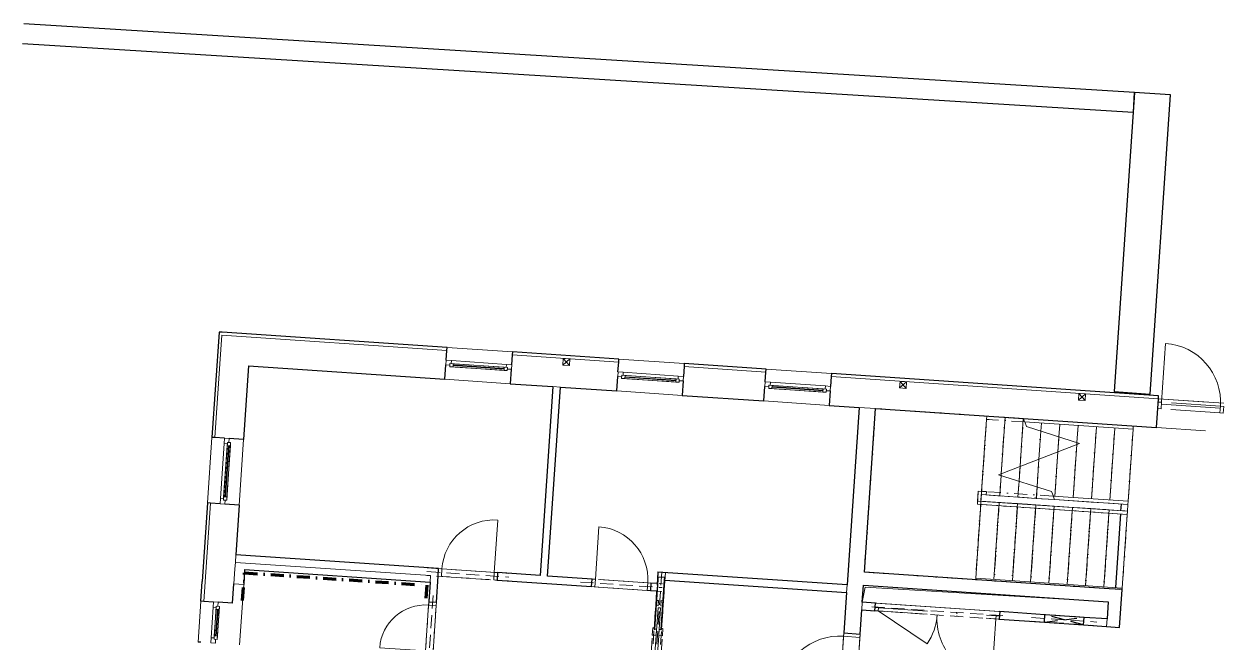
# Model space of a CAD drawing. Header units: millimetres. Extents: x -10647 to 220459, y -5491 to 72638.
# Drawn here: x 170923 to 189177, y 51600 to 61018 of the extents above; entities that cross this region are included whole.
import ezdxf

# ---------------------------------------------------------------- set-up
doc = ezdxf.new("R2010")
doc.units = ezdxf.units.MM
for name, pattern in [('HA_Dash_3mm-S1mm', [300, 200, -100]), ('HA_DashDot_2_2mm-S0_6mm', [1650, 750, -450, 0, -450]), ('HA_DashDot_4mm-S1mm', [400, 200, -100, 0, -100])]:
    doc.linetypes.add(name, pattern=pattern)
for name, color, linetype, lineweight in [('A-AREA-____-OTLN', 9, 'Continuous', 25), ('A-DETL-GENF-OTLN', 9, 'Continuous', 9), ('A-DOOR-____-MCUT', 9, 'HA_DashDot_2_2mm-S0_6mm', 9), ('A-DOOR-____-OTLN', 9, 'Continuous', 9), ('A-DOOR-FRAM-MCUT', 9, 'Continuous', 9), ('A-DOOR-FRAM-OTLN', 9, 'Continuous', 9), ('A-FLOR-____-OTLN', 9, 'Continuous', 9), ('A-FLOR-HRAL-MBND', 9, 'HA_DashDot_4mm-S1mm', 9), ('A-FLOR-HRAL-OTLN', 9, 'Continuous', 9), ('A-GENM-____-HDLN', 9, 'HA_Dash_3mm-S1mm', 9), ('A-GENM-____-MCUT', 9, 'HA_Dash_3mm-S1mm', 25), ('A-GENM-____-OTLN', 9, 'Continuous', 9), ('A-GLAZ-____-MCUT', 9, 'Continuous', 5), ('A-GLAZ-____-OTLN', 9, 'Continuous', 5), ('A-WALL-____-MCUT', 9, 'Continuous', 25), ('A-WALL-____-OTLN', 9, 'Continuous', 9), ('I-WALL-____-MCUT', 9, 'Continuous', 25), ('I-WALL-____-OTLN', 9, 'Continuous', 9), ('M-HVAC-DUCT-OTLN', 9, 'Continuous', 9), ('S-STRS-____-MBND', 9, 'HA_DashDot_4mm-S1mm', 9), ('S-STRS-____-OTLN', 9, 'Continuous', 9)]:
    doc.layers.add(name, color=color, linetype=linetype, lineweight=lineweight)

# ---------------------------------------------------------------- blocks, each defined once
blk = doc.blocks.new('HA_DR_Single_Swing_Solid - In_BJ_800x2100-2124338-schema POHLEDU D_130_6300')
at = {"layer": 'A-DOOR-____-MCUT'}
for p, q in [((-400, 57.5), (400, 57.5)), ((-400, -57.5), (400, -57.5))]:
    blk.add_line(p, q, dxfattribs=at)
at = {"layer": 'A-DOOR-____-OTLN', "lineweight": 5}
blk.add_line((400, -857.5), (400, -57.5), dxfattribs=at)
blk.add_arc((400, -57.5), 800, 180, 270, dxfattribs=at)
at = {"layer": 'A-DOOR-FRAM-MCUT'}
for p, q in [((-400, 57.5), (-450, 57.5)), ((-450, 57.5), (-450, -57.5)), ((-400, -57.5), (-400, 57.5)), ((450, 57.5), (400, 57.5)), ((400, 57.5), (400, -57.5)), ((450, -57.5), (450, 57.5)), ((-450, -57.5), (-400, -57.5)), ((400, -57.5), (450, -57.5))]:
    blk.add_line(p, q, dxfattribs=at)
blk = doc.blocks.new('HA_DR_Single_Swing_Solid - In_BJ_800x2100-2124336-schema POHLEDU D_130_6300')
at = {"layer": 'A-DOOR-____-MCUT'}
for p, q in [((-400, 57.5), (400, 57.5)), ((-400, -57.5), (400, -57.5))]:
    blk.add_line(p, q, dxfattribs=at)
at = {"layer": 'A-DOOR-____-OTLN', "lineweight": 5}
blk.add_line((400, 857.5), (400, 57.5), dxfattribs=at)
blk.add_arc((400, 57.5), 800, 90, 180, dxfattribs=at)
at = {"layer": 'A-DOOR-FRAM-MCUT'}
for p, q in [((-450, -57.5), (-450, 57.5)), ((-450, 57.5), (-400, 57.5)), ((-400, 57.5), (-400, -57.5)), ((400, 57.5), (450, 57.5)), ((400, -57.5), (400, 57.5)), ((450, 57.5), (450, -57.5)), ((-400, -57.5), (-450, -57.5)), ((450, -57.5), (400, -57.5))]:
    blk.add_line(p, q, dxfattribs=at)
blk = doc.blocks.new('HA_DR_Single_Swing_Solid - In_BJ_700x2100-2124342-schema POHLEDU D_130_6300')
at = {"layer": 'A-DOOR-____-MCUT'}
for p, q in [((-350, 57.5), (350, 57.5)), ((-350, -57.5), (350, -57.5))]:
    blk.add_line(p, q, dxfattribs=at)
at = {"layer": 'A-DOOR-____-OTLN', "lineweight": 5}
blk.add_line((350, -757.5), (350, -57.5), dxfattribs=at)
blk.add_arc((350, -57.5), 700, 180, 270, dxfattribs=at)
at = {"layer": 'A-DOOR-FRAM-MCUT'}
for p, q in [((-350, 57.5), (-400, 57.5)), ((-400, 57.5), (-400, -57.5)), ((-350, -57.5), (-350, 57.5)), ((400, 57.5), (350, 57.5)), ((350, 57.5), (350, -57.5)), ((400, -57.5), (400, 57.5)), ((-400, -57.5), (-350, -57.5)), ((350, -57.5), (400, -57.5))]:
    blk.add_line(p, q, dxfattribs=at)
blk = doc.blocks.new('HA_DR_Single_SlidingToPocket_Solid - In_BJ_800x2100-2105140-schema POHLEDU D_130_6300')
at = {"layer": 'A-DOOR-____-MCUT'}
for p, q in [((-400, 78), (400, 78)), ((-400, -77), (400, -77))]:
    blk.add_line(p, q, dxfattribs=at)
at = {"layer": 'A-DOOR-____-MCUT', "linetype": 'Continuous', "lineweight": 5}
for p, q in [((820, 19), (-20, 19)), ((-20, 19), (-20, -20)), ((820, -20), (820, 19)), ((100, -177), (-100, -177)), ((-20, -20), (394, -20)), ((100, -177), (8, -231)), ((492, -20), (820, -20))]:
    blk.add_line(p, q, dxfattribs=at)
at = {"layer": 'A-DOOR-FRAM-MCUT'}
for p, q in [((-513, 78), (-513, 58)), ((-400, 78), (-513, 78)), ((-513, 58), (-493, 58)), ((-493, 58), (-493, -57)), ((-420, -20), (-420, 20)), ((-420, 20), (-400, 20)), ((-400, 20), (-400, 78)), ((512, 78), (400, 78)), ((400, 78), (400, 20)), ((400, 20), (492, 20)), ((492, 20), (492, 58)), ((492, 58), (512, 58)), ((512, 58), (512, 78)), ((932, 47), (852, 47)), ((852, 47), (852, 20)), ((852, 20), (932, 20)), ((932, 20), (932, 47)), ((-493, -57), (-513, -57)), ((-513, -57), (-513, -77)), ((-513, -77), (-400, -77)), ((-400, -20), (-420, -20)), ((-400, -77), (-400, -20)), ((492, -20), (400, -20)), ((400, -20), (400, -77)), ((400, -77), (512, -77)), ((492, -57), (492, -20)), ((512, -57), (492, -57)), ((512, -77), (512, -57)), ((852, -20), (852, -47)), ((932, -20), (852, -20)), ((852, -47), (932, -47)), ((932, -47), (932, -20))]:
    blk.add_line(p, q, dxfattribs=at)
blk = doc.blocks.new('HA_DR_Single_Swing_Solid - In_BJ_900x2100_Vstupni-2124274-schema POHLEDU D_130_6300')
at = {"layer": 'A-DOOR-____-MCUT'}
for p, q in [((-450, 125), (450, 125)), ((-450, -125), (450, -125))]:
    blk.add_line(p, q, dxfattribs=at)
at = {"layer": 'A-DOOR-____-OTLN'}
for p, q in [((-500, 125), (500, 125)), ((-500, -125), (500, -125))]:
    blk.add_line(p, q, dxfattribs=at)
at = {"layer": 'A-DOOR-____-OTLN', "lineweight": 5}
blk.add_line((450, -1025), (450, -125), dxfattribs=at)
blk.add_arc((450, -125), 900, 180, 270, dxfattribs=at)
at = {"layer": 'A-DOOR-FRAM-MCUT'}
for p, q in [((-450, 125), (-500, 125)), ((-500, 125), (-500, -125)), ((-450, -125), (-450, 125)), ((500, 125), (450, 125)), ((450, 125), (450, -125)), ((500, -125), (500, 125)), ((-500, -125), (-450, -125)), ((450, -125), (500, -125))]:
    blk.add_line(p, q, dxfattribs=at)
blk = doc.blocks.new('HA_WD_SinglePanel - 1000x1500-1670803-schema POHLEDU D_130_6300')
at = {"layer": 'A-GLAZ-____-MCUT'}
for p, q in [((-500, 70), (-500, 0)), ((-420, 70), (-500, 70)), ((-500, 0), (-440, 0)), ((-440, -25), (-440, 25)), ((-440, 25), (-390, 25)), ((-420, 25), (-420, 70)), ((-390, 25), (-390, -25)), ((390, 5), (-390, 5)), ((390, -25), (390, 25)), ((390, 25), (440, 25)), ((500, 70), (420, 70)), ((420, 70), (420, 25)), ((440, 25), (440, -25)), ((440, 0), (500, 0)), ((500, 0), (500, 70)), ((-390, -25), (-440, -25)), ((390, -5), (-390, -5)), ((440, -25), (390, -25))]:
    blk.add_line(p, q, dxfattribs=at)
at = {"layer": 'A-GLAZ-____-OTLN'}
for p, q in [((440, 25), (-440, 25)), ((-440, -25), (-440, 25)), ((420, 70), (-420, 70)), ((390, 25), (-390, 25)), ((440, 25), (440, -25)), ((-440, -25), (440, -25)), ((390, -25), (-390, -25))]:
    blk.add_line(p, q, dxfattribs=at)
blk = doc.blocks.new('HA_WD_SinglePanel - 625x1000-1670806-schema POHLEDU D_130_6300')
at = {"layer": 'A-GLAZ-____-MCUT'}
for p, q in [((-313, 70), (-313, 0)), ((-233, 70), (-313, 70)), ((-313, 0), (-253, 0)), ((-253, -25), (-253, 25)), ((-253, 25), (-203, 25)), ((-233, 25), (-233, 70)), ((-203, 25), (-203, -25)), ((202, 5), (-203, 5)), ((202, -25), (202, 25)), ((202, 25), (252, 25)), ((312, 70), (232, 70)), ((232, 70), (232, 25)), ((252, 25), (252, -25)), ((252, 0), (312, 0)), ((312, 0), (312, 70)), ((-203, -25), (-253, -25)), ((202, -5), (-203, -5)), ((252, -25), (202, -25))]:
    blk.add_line(p, q, dxfattribs=at)
at = {"layer": 'A-GLAZ-____-OTLN'}
for p, q in [((252, 25), (-253, 25)), ((-253, -25), (-253, 25)), ((232, 70), (-233, 70)), ((202, 25), (-203, 25)), ((252, 25), (252, -25)), ((-253, -25), (252, -25)), ((202, -25), (-203, -25))]:
    blk.add_line(p, q, dxfattribs=at)
blk = doc.blocks.new('Top Rail Type - Top Rail_Internal_-1408388-schema POHLEDU D_130_6300')
at = {"layer": 'A-FLOR-HRAL-MBND'}
for p, q in [((4901, 55452), (4901, 55502)), ((5461, 55502), (4901, 55502)), ((5484, 55452), (4901, 55452))]:
    blk.add_line(p, q, dxfattribs=at)
at = {"layer": 'A-FLOR-HRAL-OTLN'}
for p, q in [((5461, 55502), (5484, 55452)), ((7141, 55502), (5461, 55502)), ((7141, 55452), (7141, 55502)), ((7141, 55452), (5484, 55452))]:
    blk.add_line(p, q, dxfattribs=at)
blk = doc.blocks.new('Top Rail Type - Top Rail_Internal_-1408404-schema POHLEDU D_130_6300')
at = {"layer": 'A-FLOR-HRAL-MBND'}
for p, q in [((4850, 54353), (4850, 54152)), ((4975, 54353), (4850, 54353)), ((4900, 54303), (4900, 54202)), ((4975, 54303), (4900, 54303)), ((5997, 54353), (4975, 54353)), ((6020, 54303), (4975, 54303)), ((4850, 54152), (7141, 54152)), ((4900, 54202), (7141, 54202)), ((7141, 54202), (7141, 54152))]:
    blk.add_line(p, q, dxfattribs=at)
at = {"layer": 'A-FLOR-HRAL-OTLN'}
for p, q in [((5997, 54353), (6020, 54303)), ((7141, 54353), (5997, 54353)), ((7141, 54303), (6020, 54303)), ((7141, 54303), (7141, 54353))]:
    blk.add_line(p, q, dxfattribs=at)
blk = doc.blocks.new('HA_GM_Shaft_Rectangle - Default-2031605-schema POHLEDU D_130_6300')
at = {"layer": 'A-DETL-GENF-OTLN'}
for p, q in [((26, -26), (3740, 0)), ((0, -260), (26, -26))]:
    blk.add_line(p, q, dxfattribs=at)
at = {"layer": 'A-GENM-____-OTLN'}
for p, q in [((0, -260), (0, 0)), ((0, 0), (3740, 0)), ((3740, 0), (3740, -260)), ((3740, -260), (0, -260))]:
    blk.add_line(p, q, dxfattribs=at)
blk = doc.blocks.new('HA_GM_Tiling_LineBased - Generic Tiles-2043970-schema POHLEDU D_130_6300')
at = {"layer": 'A-GENM-____-OTLN', "linetype": 'HA_DashDot_4mm-S1mm', "lineweight": 80}
blk.add_line((50, -50), (475, -50), dxfattribs=at)
blk = doc.blocks.new('HA_GM_Tiling_LineBased - Generic Tiles-2044023-schema POHLEDU D_130_6300')
at = {"layer": 'A-GENM-____-OTLN', "linetype": 'HA_DashDot_4mm-S1mm', "lineweight": 80}
blk.add_line((50, -50), (2835, -50), dxfattribs=at)
blk = doc.blocks.new('HA_GM_Tiling_LineBased - Generic Tiles-2043971-schema POHLEDU D_130_6300')
at = {"layer": 'A-GENM-____-OTLN', "linetype": 'HA_DashDot_4mm-S1mm', "lineweight": 80}
blk.add_line((50, -50), (250, -50), dxfattribs=at)
blk = doc.blocks.new('HA_DR_Single_Swing_Solid_ButtFrame - In_FAS_900x2350_Unik-2005942-schema POHLEDU D_130_6300')
at = {"layer": 'A-DOOR-____-MCUT'}
for p, q in [((-450, -70), (450, -70)), ((-450, -170), (450, -170))]:
    blk.add_line(p, q, dxfattribs=at)
at = {"layer": 'A-DOOR-____-OTLN', "lineweight": 5}
blk.add_line((450, -1070), (450, -170), dxfattribs=at)
blk.add_arc((450, -170), 900, 180, 270, dxfattribs=at)
at = {"layer": 'A-DOOR-FRAM-MCUT'}
for p, q in [((-450, -70), (-500, -70)), ((-500, -70), (-500, -170)), ((-500, -170), (-450, -170)), ((-450, -170), (-450, -70)), ((500, -70), (450, -70)), ((450, -70), (450, -170)), ((450, -170), (500, -170)), ((500, -170), (500, -70))]:
    blk.add_line(p, q, dxfattribs=at)
at = {"layer": 'A-DOOR-FRAM-OTLN', "linetype": 'HA_DashDot_2_2mm-S0_6mm'}
for p, q in [((500, 220), (-500, 220)), ((500, -220), (-500, -220))]:
    blk.add_line(p, q, dxfattribs=at)
blk = doc.blocks.new('HA_DR_Double_Swing_Solid_wCasing - In_1800x2100_900-1873957-schema POHLEDU D_130_6300')
at = {"layer": 'A-DOOR-____-MCUT'}
for p, q in [((-900, -7.5), (900, -7.5)), ((-900, -57.5), (900, -57.5))]:
    blk.add_line(p, q, dxfattribs=at)
at = {"layer": 'A-DOOR-____-OTLN', "lineweight": 5}
for p, q in [((-120.6, -507.5), (-900, -57.5)), ((900, -957.5), (900, -57.5))]:
    blk.add_line(p, q, dxfattribs=at)
for centre, start, end in [((-900, -57.5), 330, 360), ((900, -57.5), 180, 270)]:
    blk.add_arc(centre, 900, start, end, dxfattribs=at)
at = {"layer": 'A-DOOR-FRAM-MCUT'}
for p, q in [((-900, -7.5), (-950, -7.5)), ((-950, -7.5), (-950, -57.5)), ((-950, -57.5), (-900, -57.5)), ((-900, -57.5), (-900, -7.5)), ((950, -7.5), (900, -7.5)), ((900, -7.5), (900, -57.5)), ((900, -57.5), (950, -57.5)), ((950, -57.5), (950, -7.5))]:
    blk.add_line(p, q, dxfattribs=at)
blk = doc.blocks.new('TB_Porotherm KP11_5_1250mm - TB_Porotherm KP11_5_1250mm-1919733-schema POHLEDU D_130_6300')
at = {"layer": 'A-GENM-____-HDLN'}
for p, q in [((-625, 57.5), (625, 57.5)), ((-625, 0), (625, 0)), ((625, -57.5), (-625, -57.5))]:
    blk.add_line(p, q, dxfattribs=at)
blk = doc.blocks.new('TB_Porotherm KP11_5_1000mm - TB_Porotherm KP11_5_1000mm-1925202-schema POHLEDU D_130_6300')
at = {"layer": 'A-GENM-____-HDLN'}
for p, q in [((500, 57.5), (-500, 57.5)), ((-500, 0), (500, 0)), ((-500, -57.5), (500, -57.5))]:
    blk.add_line(p, q, dxfattribs=at)
blk = doc.blocks.new('TB_Porotherm KP11_5_2000mm - TB_Porotherm KP11_5_2000mm-1927944-schema POHLEDU D_130_6300')
at = {"layer": 'A-GENM-____-HDLN'}
for p, q in [((1000, 57.5), (-1000, 57.5)), ((-1000, 0), (1000, 0)), ((-1000, -57.5), (1000, -57.5))]:
    blk.add_line(p, q, dxfattribs=at)
blk = doc.blocks.new('HA_GM_Opening_Rectangle_WallBased - Default-2069058-schema POHLEDU D_130_6300')
at = {"layer": 'A-GENM-____-MCUT'}
for p, q in [((425, 57.5), (-175, -57.5)), ((-175, 57.5), (425, -57.5)), ((-175, 57.5), (-175, -57.5)), ((-175, 57.5), (425, 57.5)), ((425, 57.5), (425, -57.5)), ((-175, -57.5), (425, -57.5))]:
    blk.add_line(p, q, dxfattribs=at)
blk = doc.blocks.new('185-01_OBJEKT B_Central_rvt-5-schema POHLEDU D_130_6300')
at = {"layer": 'A-AREA-____-OTLN'}
for p, q in [((10695, 53601), (10702, 53701)), ((10615, 52429), (10691, 53551))]:
    blk.add_line(p, q, dxfattribs=at)
at = {"layer": 'A-FLOR-____-OTLN'}
for p, q in [((6952, 55158), (9207, 55005)), ((12209, 55163), (11311, 55224)), ((10801, 53695), (10795, 53594)), ((10791, 53545), (10715, 52422)), ((8846, 52063), (6951, 52192))]:
    blk.add_line(p, q, dxfattribs=at)
at = {"layer": 'A-WALL-____-MCUT'}
for p, q in [((-3057, 56324), (-3166, 54718)), ((-3012, 56321), (-3057, 56324)), ((420, 56088), (-3012, 56321)), ((406, 55893), (417, 56043)), ((417, 56043), (420, 56088)), ((1414, 55975), (1404, 55826)), ((1417, 56020), (1414, 55975)), ((3039, 55910), (1417, 56020)), ((3025, 55716), (3036, 55865)), ((3036, 55865), (3039, 55910)), ((-2606, 55807), (-2683, 54685)), ((-2606, 55807), (387, 55604)), ((387, 55604), (402, 55824)), ((1399, 55756), (1384, 55536)), ((4033, 55798), (4023, 55648)), ((4036, 55843), (4033, 55798)), ((5283, 55758), (4036, 55843)), ((5270, 55563), (5280, 55713)), ((5280, 55713), (5283, 55758)), ((6281, 55690), (6278, 55645)), ((11270, 55352), (6281, 55690)), ((1384, 55536), (2033, 55492)), ((3006, 55426), (3021, 55646)), ((4018, 55578), (4003, 55359)), ((5251, 55274), (5265, 55494)), ((6278, 55645), (6268, 55496)), ((2148, 55485), (3006, 55426)), ((4003, 55359), (5251, 55274)), ((6263, 55426), (6248, 55206)), ((11267, 55307), (11270, 55352)), ((6248, 55206), (6702, 55176)), ((6952, 55159), (11237, 54868)), ((11237, 54868), (11267, 55307)), ((-3121, 54715), (-3166, 54718)), ((-2972, 54705), (-3121, 54715)), ((-2683, 54685), (-2902, 54700)), ((-3234, 53720), (-3316, 52521)), ((-3189, 53717), (-3234, 53720)), ((-3040, 53707), (-3189, 53717)), ((-2750, 53687), (-2970, 53702)), ((-2750, 53687), (-2802, 52929)), ((-3336, 52223), (-3316, 52521)), ((-2852, 52191), (-2832, 52488)), ((-3291, 52220), (-3336, 52223)), ((-3141, 52210), (-3291, 52220)), ((-2852, 52191), (-3071, 52206)), ((-3333, 51597), (-3378, 51600))]:
    blk.add_line(p, q, dxfattribs=at)
at = {"layer": 'A-WALL-____-MCUT', "lineweight": 9}
for p, q in [((-3016, 56276), (-3045, 55837)), ((-3045, 55837), (-3016, 56276)), ((417, 56043), (-3016, 56276)), ((-3016, 56276), (417, 56043)), ((3036, 55865), (1414, 55975)), ((1414, 55975), (3036, 55865)), ((-3045, 55837), (-3121, 54715)), ((-3121, 54715), (-3045, 55837)), ((5280, 55713), (4033, 55798)), ((4033, 55798), (5280, 55713)), ((2148, 55485), (2033, 55492)), ((11267, 55307), (6278, 55645)), ((6278, 55645), (11267, 55307)), ((6952, 55159), (6702, 55176)), ((-3189, 53717), (-3271, 52518)), ((-3271, 52518), (-3189, 53717)), ((-2809, 52814), (-2816, 52714)), ((-2802, 52929), (-2809, 52814)), ((-2809, 52814), (169, 52612)), ((169, 52612), (-2809, 52814)), ((-2832, 52488), (-2816, 52714)), ((-2816, 52714), (-2832, 52488)), ((162, 52512), (169, 52612)), ((-3271, 52518), (-3291, 52220)), ((-3291, 52220), (-3271, 52518)), ((6511, 52357), (6519, 52472)), ((6751, 52205), (6743, 52091)), ((10475, 51837), (10483, 51952))]:
    blk.add_line(p, q, dxfattribs=at)
at = {"layer": 'A-WALL-____-OTLN'}
for p, q in [((420, 56088), (1417, 56020)), ((3039, 55910), (4036, 55843)), ((5283, 55758), (6281, 55690)), ((1384, 55536), (387, 55604)), ((4003, 55359), (3006, 55426)), ((6248, 55206), (5251, 55274)), ((-3234, 53720), (-3166, 54718)), ((-2683, 54685), (-2750, 53687)), ((-3378, 51600), (-3336, 52223))]:
    blk.add_line(p, q, dxfattribs=at)
at = {"layer": 'I-WALL-____-MCUT'}
for p, q in [((2033, 55492), (1838, 52614)), ((1952, 52606), (2148, 55485)), ((6702, 55176), (6519, 52472)), ((6782, 52664), (6952, 55159)), ((291, 52719), (-2802, 52929)), ((-2667, 52704), (-2682, 52478)), ((-2667, 52704), (162, 52512)), ((256, 52205), (283, 52604)), ((283, 52604), (291, 52719)), ((1189, 52658), (1181, 52543)), ((1838, 52614), (1189, 52658)), ((2631, 52560), (1952, 52606)), ((3635, 52667), (3628, 52553)), ((6519, 52472), (3635, 52667)), ((3638, 52552), (3640, 52594)), ((3640, 52594), (3735, 52588)), ((3735, 52588), (3732, 52546)), ((10514, 52411), (6782, 52664)), ((162, 52512), (142, 52213)), ((1181, 52543), (2623, 52445)), ((2623, 52445), (2631, 52560)), ((3529, 52499), (3521, 52385)), ((3624, 52493), (3529, 52499)), ((3586, 51796), (3638, 52552)), ((3628, 52553), (3624, 52493)), ((3732, 52546), (3681, 51790)), ((3691, 51789), (3742, 52545)), ((3742, 52545), (6511, 52357)), ((6751, 52205), (6769, 52465)), ((6769, 52465), (10500, 52212)), ((10713, 52398), (10514, 52411)), ((10674, 51824), (10713, 52398)), ((142, 52213), (256, 52205)), ((3521, 52385), (3616, 52378)), ((3616, 52378), (3576, 51797)), ((6511, 52357), (6469, 51738)), ((10500, 52212), (10483, 51952)), ((6718, 51722), (6743, 52091)), ((6743, 52091), (6943, 52077)), ((6951, 52192), (6751, 52205)), ((6943, 52077), (6951, 52192)), ((8846, 52063), (8839, 51948)), ((9535, 52016), (8846, 52063)), ((8839, 51948), (9527, 51902)), ((9527, 51902), (10126, 51861)), ((10133, 51976), (9535, 52016)), ((10126, 51861), (10475, 51837)), ((10483, 51952), (10133, 51976)), ((3576, 51797), (3586, 51796)), ((3681, 51790), (3691, 51789)), ((6469, 51738), (6718, 51722)), ((10475, 51837), (10674, 51824))]:
    blk.add_line(p, q, dxfattribs=at)
at = {"layer": 'I-WALL-____-OTLN'}
for q in [(-2832, 52488), (-2744, 51557)]:
    blk.add_line((-2682, 52478), q, dxfattribs=at)
at = {"layer": 'M-HVAC-DUCT-OTLN', "lineweight": 5}
for p, q in [((2186, 55821), (2192, 55920)), ((2292, 55914), (2186, 55821)), ((2285, 55814), (2192, 55920)), ((2192, 55920), (2292, 55914)), ((2292, 55914), (2285, 55814)), ((2285, 55814), (2186, 55821)), ((7319, 55472), (7326, 55572)), ((7425, 55565), (7319, 55472)), ((7419, 55465), (7326, 55572)), ((7326, 55572), (7425, 55565)), ((7425, 55565), (7419, 55465)), ((7419, 55465), (7319, 55472)), ((10047, 55287), (10054, 55387)), ((10154, 55380), (10047, 55287)), ((10147, 55280), (10054, 55387)), ((10054, 55387), (10154, 55380)), ((10154, 55380), (10147, 55280)), ((10147, 55280), (10047, 55287))]:
    blk.add_line(p, q, dxfattribs=at)
at = {"layer": 'S-STRS-____-MBND'}
for p, q in [((6952, 55159), (6782, 52664)), ((8648, 55043), (6952, 55159)), ((8567, 53846), (8648, 55043)), ((8567, 53846), (8648, 55043)), ((9207, 55006), (8648, 55043)), ((8869, 54165), (8927, 55025)), ((8869, 54165), (8927, 55025)), ((9157, 54277), (9206, 55006)), ((9157, 54277), (9206, 55006)), ((9445, 54388), (9474, 54813)), ((9445, 54388), (9474, 54813)), ((9733, 54499), (9749, 54726)), ((9733, 54499), (9749, 54726)), ((10022, 54611), (10024, 54639)), ((10022, 54611), (10024, 54639)), ((8846, 53827), (8867, 54137)), ((8846, 53827), (8867, 54137)), ((9125, 53808), (9142, 54050)), ((9125, 53808), (9142, 54050)), ((9405, 53789), (9416, 53963)), ((9405, 53789), (9416, 53963)), ((8560, 53746), (8478, 52549)), ((8560, 53746), (8478, 52549)), ((8560, 53746), (8567, 53846)), ((8560, 53746), (10795, 53595)), ((9684, 53770), (8567, 53846)), ((8839, 53728), (8758, 52530)), ((8839, 53728), (8758, 52530)), ((9118, 53709), (9037, 52511)), ((9118, 53709), (9037, 52511)), ((9398, 53690), (9317, 52492)), ((9398, 53690), (9317, 52492)), ((9677, 53671), (9596, 52473)), ((9677, 53671), (9596, 52473)), ((9957, 53652), (9875, 52454)), ((9957, 53652), (9875, 52454)), ((10236, 53633), (10155, 52435)), ((10236, 53633), (10155, 52435)), ((10515, 53614), (10434, 52416)), ((10515, 53614), (10434, 52416)), ((10795, 53595), (10713, 52398)), ((6782, 52664), (8478, 52549)), ((8478, 52549), (10713, 52398))]:
    blk.add_line(p, q, dxfattribs=at)
at = {"layer": 'S-STRS-____-MBND', "linetype": 'Continuous', "lineweight": 5}
for p, q in [((9227, 54954), (9254, 54882)), ((9254, 54882), (10063, 54626)), ((10063, 54626), (8828, 54149)), ((8828, 54149), (9636, 53894)), ((9636, 53894), (9664, 53822))]:
    blk.add_line(p, q, dxfattribs=at)
at = {"layer": 'S-STRS-____-OTLN', "linetype": 'HA_DashDot_4mm-S1mm'}
for p, q in [((9474, 54813), (9482, 54936)), ((9749, 54726), (9762, 54917)), ((10024, 54639), (10041, 54898)), ((10246, 53783), (10321, 54879)), ((10525, 53764), (10600, 54860)), ((10805, 53745), (10879, 54842)), ((9967, 53802), (10022, 54611)), ((9687, 53821), (9733, 54499)), ((9142, 54050), (9157, 54277)), ((9416, 53963), (9445, 54388)), ((8867, 54137), (8869, 54165))]:
    blk.add_line(p, q, dxfattribs=at)
at = {"layer": 'S-STRS-____-OTLN'}
for p, q in [((9474, 54813), (9482, 54936)), ((9749, 54726), (9762, 54917)), ((10024, 54639), (10041, 54898)), ((10246, 53783), (10321, 54879)), ((10525, 53764), (10600, 54860)), ((10805, 53745), (10879, 54842)), ((9967, 53802), (10022, 54611)), ((9687, 53821), (9733, 54499)), ((9142, 54050), (9157, 54277)), ((9416, 53963), (9445, 54388)), ((8867, 54137), (8869, 54165)), ((9684, 53770), (9684, 53770)), ((9963, 53751), (9684, 53770)), ((10243, 53732), (9963, 53751)), ((10522, 53714), (10243, 53732)), ((10801, 53695), (10522, 53714))]:
    blk.add_line(p, q, dxfattribs=at)
at = {"layer": 'A-DOOR-____-OTLN', "lineweight": 9}
for name, p, rotation in [('HA_DR_Single_Swing_Solid_ButtFrame - In_FAS_900x2350_Unik-2005942-schema POHLEDU D_130_6300', (11751, 55053), 176.1172724189429), ('HA_DR_Single_Swing_Solid - In_BJ_800x2100-2124336-schema POHLEDU D_130_6300', (736, 52631), 356.1172724189428), ('HA_DR_Single_Swing_Solid - In_BJ_800x2100-2124338-schema POHLEDU D_130_6300', (3076, 52472), 176.1172724189429), ('HA_DR_Single_Swing_Solid - In_BJ_700x2100-2124342-schema POHLEDU D_130_6300', (172, 51810), 266.1172724189429), ('HA_DR_Single_SlidingToPocket_Solid - In_BJ_800x2100-2105140-schema POHLEDU D_130_6300', (3600, 51302), 86.1172724189423), ('HA_DR_Double_Swing_Solid_wCasing - In_1800x2100_900-1873957-schema POHLEDU D_130_6300', (7895, 52070), 356.1172724189428), ('HA_DR_Single_Swing_Solid - In_BJ_900x2100_Vstupni-2124274-schema POHLEDU D_130_6300', (6560, 51231), 266.1172724189429)]:
    blk.add_blockref(name, p, dxfattribs=dict(at, rotation=rotation))
at = {"layer": 'A-FLOR-HRAL-OTLN', "lineweight": 9, "rotation": 356.1172724189431}
for name in ['Top Rail Type - Top Rail_Internal_-1408388-schema POHLEDU D_130_6300', 'Top Rail Type - Top Rail_Internal_-1408404-schema POHLEDU D_130_6300']:
    blk.add_blockref(name, (0, 0), dxfattribs=at)
at = {"layer": 'A-GENM-____-OTLN', "lineweight": 9}
for name, p, rotation in [('HA_GM_Tiling_LineBased - Generic Tiles-2043970-schema POHLEDU D_130_6300', (-2752, 52184), 86.117272418943), ('HA_GM_Tiling_LineBased - Generic Tiles-2044023-schema POHLEDU D_130_6300', (-2716, 52708), 356.1172724189429), ('TB_Porotherm KP11_5_1250mm - TB_Porotherm KP11_5_1250mm-1919733-schema POHLEDU D_130_6300', (736, 52631), 356.1172724189431), ('TB_Porotherm KP11_5_1250mm - TB_Porotherm KP11_5_1250mm-1919733-schema POHLEDU D_130_6300', (3076, 52472), 356.1172724189431), ('TB_Porotherm KP11_5_2000mm - TB_Porotherm KP11_5_2000mm-1927944-schema POHLEDU D_130_6300', (3625, 51666), 266.1172724189429), ('HA_GM_Tiling_LineBased - Generic Tiles-2043971-schema POHLEDU D_130_6300', (162, 52512), 266.117272418943), ('HA_GM_Shaft_Rectangle - Default-2031605-schema POHLEDU D_130_6300', (6769, 52465), 356.1172724189424), ('TB_Porotherm KP11_5_1000mm - TB_Porotherm KP11_5_1000mm-1925202-schema POHLEDU D_130_6300', (172, 51810), 266.1172724189429), ('TB_Porotherm KP11_5_2000mm - TB_Porotherm KP11_5_2000mm-1927944-schema POHLEDU D_130_6300', (7895, 52070), 356.1172724189435), ('TB_Porotherm KP11_5_1000mm - TB_Porotherm KP11_5_1000mm-1925202-schema POHLEDU D_130_6300', (9830, 51939), 356.1172724189435), ('HA_GM_Opening_Rectangle_WallBased - Default-2069058-schema POHLEDU D_130_6300', (9955, 51930), 176.1172724189429)]:
    blk.add_blockref(name, p, dxfattribs=dict(at, rotation=rotation))
at = {"layer": 'A-GLAZ-____-OTLN', "lineweight": 9}
for name, p, rotation in [('HA_WD_SinglePanel - 1000x1500-1670803-schema POHLEDU D_130_6300', (901, 55790), 356.1172724189428), ('HA_WD_SinglePanel - 1000x1500-1670803-schema POHLEDU D_130_6300', (3520, 55612), 356.1172724189428), ('HA_WD_SinglePanel - 1000x1500-1670803-schema POHLEDU D_130_6300', (5764, 55460), 356.1172724189428), ('HA_WD_SinglePanel - 1000x1500-1670803-schema POHLEDU D_130_6300', (-2936, 54201), 86.11727241894292), ('HA_WD_SinglePanel - 625x1000-1670806-schema POHLEDU D_130_6300', (-3092, 51894), 86.11727241894292)]:
    blk.add_blockref(name, p, dxfattribs=dict(at, rotation=rotation))
blk = doc.blocks.new('HA_GM_Shaft_Rectangle - Default-2321896-schema POHLEDU D_130_6300')
at = {"layer": 'A-DETL-GENF-OTLN'}
for p, q in [((26, -26), (3740, 0)), ((0, -260), (26, -26))]:
    blk.add_line(p, q, dxfattribs=at)
at = {"layer": 'A-GENM-____-OTLN'}
blk.add_line((2100, -260), (200, -260), dxfattribs=at)
blk = doc.blocks.new('Top Rail Type - Top Rail_Internal_-1408601-schema POHLEDU D_130_6300')
at = {"layer": 'A-FLOR-HRAL-OTLN'}
for p, q in [((8644, 54993), (8648, 55043)), ((8684, 54990), (8644, 54993))]:
    blk.add_line(p, q, dxfattribs=at)
blk = doc.blocks.new('Top Rail Type - Top Rail_Internal_-V79-schema POHLEDU D_130_6300')
at = {"layer": 'A-FLOR-HRAL-OTLN'}
for p, q in [((8644, 54993), (8648, 55043)), ((8684, 54990), (8644, 54993))]:
    blk.add_line(p, q, dxfattribs=at)
blk = doc.blocks.new('Top Rail Type - Top Rail_Internal_-1408617-schema POHLEDU D_130_6300')
at = {"layer": 'A-FLOR-HRAL-OTLN'}
for p, q in [((8511, 53775), (8520, 53900)), ((8520, 53900), (8644, 53891)), ((8644, 53891), (8641, 53842)), ((8509, 53749), (8506, 53700)), ((8506, 53700), (8509, 53749)), ((10791, 53545), (8506, 53700)), ((8509, 53749), (8511, 53775)), ((8509, 53749), (10795, 53594)), ((8561, 53772), (8559, 53746)), ((8566, 53847), (8561, 53772)), ((8641, 53842), (8566, 53847)), ((10795, 53594), (10791, 53545))]:
    blk.add_line(p, q, dxfattribs=at)
blk = doc.blocks.new('Top Rail Type - Top Rail_Internal_-V80-schema POHLEDU D_130_6300')
at = {"layer": 'A-FLOR-HRAL-OTLN'}
for p, q in [((8520, 53900), (8509, 53749)), ((8644, 53891), (8520, 53900)), ((8506, 53700), (10791, 53545)), ((8566, 53847), (8559, 53746)), ((8559, 53746), (10795, 53594)), ((8641, 53842), (8566, 53847)), ((10795, 53594), (10791, 53545))]:
    blk.add_line(p, q, dxfattribs=at)
blk = doc.blocks.new('Top Rail Type - Top Rail_Internal_-2229680-schema POHLEDU D_130_6300')
at = {"layer": 'A-FLOR-HRAL-OTLN'}
for p, q in [((8478, 52549), (8480, 52574)), ((8480, 52574), (10715, 52422)), ((10715, 52422), (10713, 52398))]:
    blk.add_line(p, q, dxfattribs=at)
blk = doc.blocks.new('Top Rail Type - Top Rail_Internal_-V85-schema POHLEDU D_130_6300')
at = {"layer": 'A-FLOR-HRAL-OTLN'}
for p, q in [((8480, 52574), (8478, 52549)), ((8480, 52574), (10715, 52422)), ((10715, 52422), (10713, 52398))]:
    blk.add_line(p, q, dxfattribs=at)

msp = doc.modelspace()

# ---------------------------------------------------------------- linework, layer by layer
at = {"layer": 'A-WALL-____-MCUT'}
for p, q in [((187856, 59972), (170923, 61018)), ((170904, 60719), (187836, 59673)), ((187856, 59972), (187547, 55415)), ((187855, 59972), (187836, 59673)), ((188405, 59937), (187855, 59972)), ((188096, 55378), (188405, 59937)), ((187547, 55415), (188096, 55378))]:
    msp.add_line(p, q, dxfattribs=at)
at = {"layer": 'A-WALL-____-OTLN'}
msp.add_line((188222, 55307), (189220, 55239), dxfattribs=at)
at = {"layer": 'S-STRS-____-OTLN'}
for p, q in [((185526, 53897), (185600, 54993)), ((185824, 54165), (185883, 55024)), ((186113, 54277), (186162, 55005)), ((186401, 54388), (186430, 54813)), ((186689, 54499), (186704, 54726)), ((186977, 54611), (186979, 54639)), ((185802, 53827), (185823, 54137)), ((186081, 53808), (186097, 54050)), ((186360, 53789), (186372, 53963)), ((185512, 53696), (185436, 52574)), ((185515, 53746), (185522, 53846)), ((185515, 53746), (185795, 53728)), ((185802, 53827), (185522, 53846)), ((185791, 53677), (185715, 52555)), ((185795, 53728), (186074, 53709)), ((186081, 53808), (185802, 53827)), ((186074, 53709), (186353, 53690)), ((186360, 53789), (186081, 53808)), ((186353, 53690), (186633, 53671)), ((186640, 53770), (186360, 53789)), ((186633, 53671), (186912, 53652)), ((186071, 53658), (185995, 52536)), ((186350, 53639), (186274, 52517)), ((186629, 53620), (186553, 52498)), ((186909, 53601), (186833, 52479)), ((186912, 53652), (187192, 53633)), ((187188, 53582), (187112, 52460)), ((187192, 53633), (187471, 53614)), ((187467, 53563), (187391, 52441)), ((187471, 53614), (187750, 53595)), ((187747, 53545), (187671, 52422))]:
    msp.add_line(p, q, dxfattribs=at)
at = {"layer": 'S-STRS-____-OTLN', "linetype": 'HA_DashDot_4mm-S1mm'}
for p, q in [((185526, 53897), (185600, 54993)), ((185824, 54165), (185883, 55024)), ((186113, 54277), (186162, 55005)), ((186401, 54388), (186430, 54813)), ((186689, 54499), (186704, 54726)), ((186977, 54611), (186979, 54639)), ((185802, 53827), (185823, 54137)), ((186081, 53808), (186097, 54050)), ((186360, 53789), (186372, 53963)), ((185512, 53696), (185436, 52574)), ((185791, 53677), (185715, 52555)), ((186071, 53658), (185995, 52536)), ((186350, 53639), (186274, 52517)), ((186629, 53620), (186553, 52498)), ((186909, 53601), (186833, 52479)), ((187188, 53582), (187112, 52460)), ((187467, 53563), (187391, 52441))]:
    msp.add_line(p, q, dxfattribs=at)

# ---------------------------------------------------------------- block references
at = {"color": 50, "lineweight": 5}
msp.add_blockref('185-01_OBJEKT B_Central_rvt-5-schema POHLEDU D_130_6300', (176956, 0), dxfattribs=at)
at = {"layer": 'A-FLOR-HRAL-OTLN'}
for name in ['Top Rail Type - Top Rail_Internal_-1408601-schema POHLEDU D_130_6300', 'Top Rail Type - Top Rail_Internal_-V79-schema POHLEDU D_130_6300', 'Top Rail Type - Top Rail_Internal_-1408617-schema POHLEDU D_130_6300', 'Top Rail Type - Top Rail_Internal_-V80-schema POHLEDU D_130_6300', 'Top Rail Type - Top Rail_Internal_-2229680-schema POHLEDU D_130_6300', 'Top Rail Type - Top Rail_Internal_-V85-schema POHLEDU D_130_6300']:
    msp.add_blockref(name, (176956, 0), dxfattribs=at)
at = {"layer": 'A-GENM-____-OTLN', "lineweight": 5, "rotation": 356.1172724189428}
msp.add_blockref('HA_GM_Shaft_Rectangle - Default-2321896-schema POHLEDU D_130_6300', (183724, 52465), dxfattribs=at)

doc.saveas('drawing.dxf')
